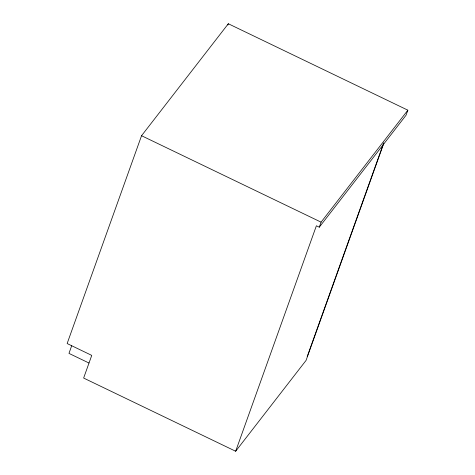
<?xml version="1.0" encoding="UTF-8"?>
<svg xmlns="http://www.w3.org/2000/svg" width="475" height="475" viewBox="0 0 475 475"><rect width="100%" height="100%" fill="white"/><g stroke="black" fill="none" stroke-linecap="round" stroke-linejoin="round"><path stroke-width="0.71" d="M235.659 451.25L316.386 225.791L319.277 227.187L406.054 115.223L407.859 110.182L228.327 23.75L141.55 135.719L67.141 343.538L91.752 355.389L83.636 378.058L235.659 451.25L306.06 360.412L383.788 143.331M71.666 345.83L68.964 353.388L88.92 362.995M227.875 25.009L228.327 23.75M319.277 227.187L321.082 222.152L407.859 110.182M307.188 356.63L314.949 334.97M315.127 334.465L383.723 142.886M141.55 135.719L321.082 222.152"/></g></svg>
